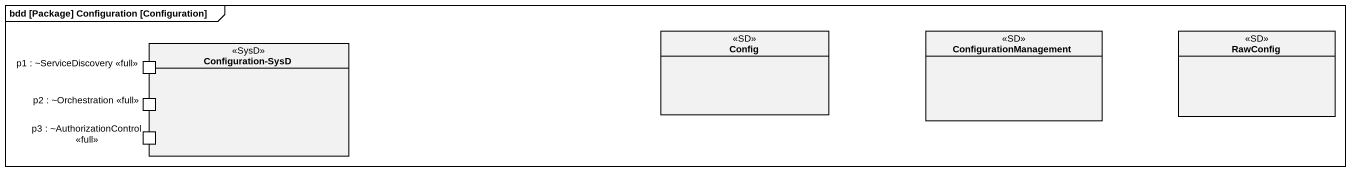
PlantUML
@startuml
mainframe bdd [Package] Configuration [Configuration]
allowmixing
hide circle
hide empty members
class Config <<SD>>
class ConfigurationManagement <<SD>>
class RawConfig <<SD>>
rectangle "Configuration-SysD" as Configuration_SysD <<SysD>> {
  port "p1 : ~ServiceDiscovery <<full>>" as p1_ServiceDiscovery_full
  port "p2 : ~Orchestration <<full>>" as p2_Orchestration_full
  port "p3 : ~AuthorizationControl <<full>>" as p3_AuthorizationControl_full
}
@enduml
